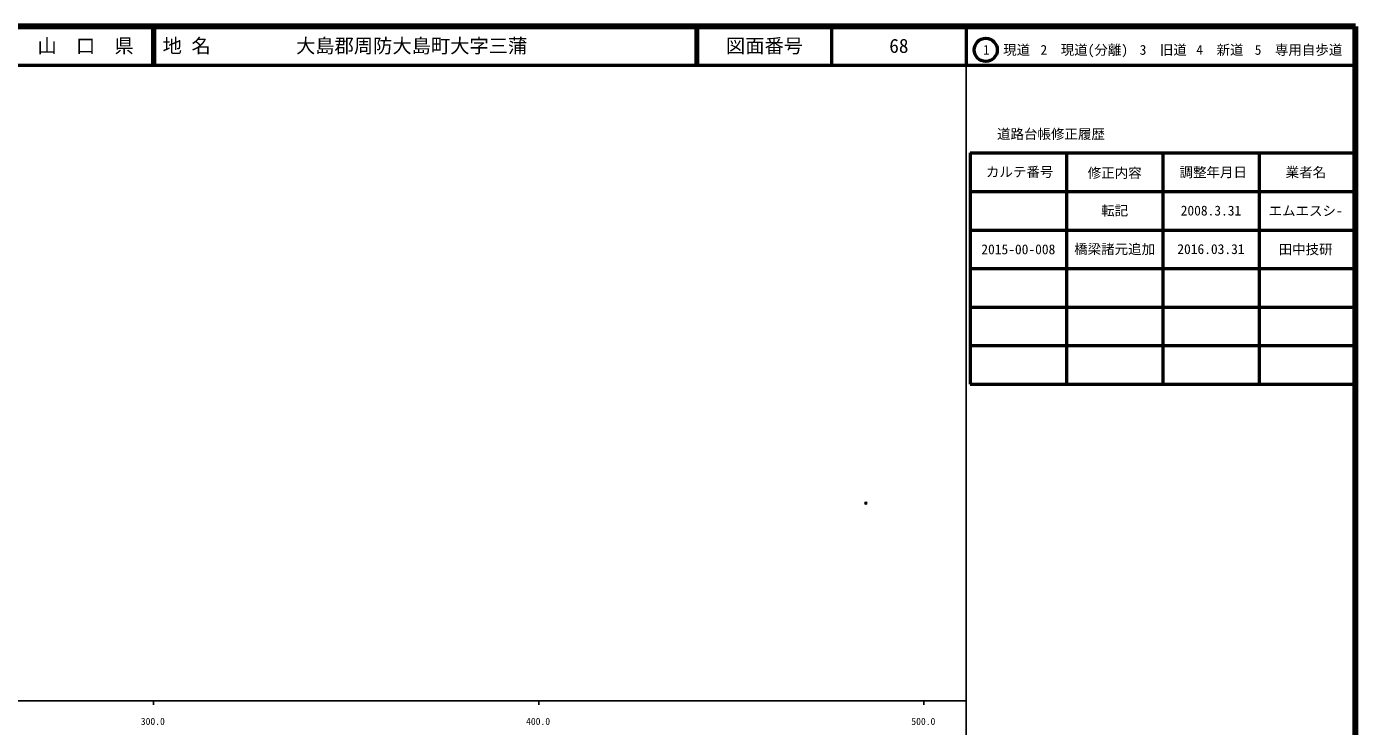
# Model space of a CAD drawing. Units: millimetres on the paper. Extents: x 40 to 680, y 20 to 380.
# Drawn here: x 335.1 to 680, y 198.4 to 380 of the extents above; entities that cross this region are included whole.
import ezdxf
from ezdxf.enums import TextEntityAlignment as Align

# ---------------------------------------------------------------- set-up
doc = ezdxf.new("R2010")
doc.units = ezdxf.units.MM
doc.header["$PDMODE"] = 32
doc.header["$PDSIZE"] = 0.5
doc.layers.add('M-OTRS', color=6, linetype='Continuous')
doc.layers.add('M-TTL-TXT', color=7, linetype='Continuous')
for name, color, linetype, lineweight in [('M-TTL', 2, 'Continuous', 140), ('M-TTL-BAND', 7, 'Continuous', 25), ('M-TTL-FRAM', 2, 'Continuous', 50), ('M-TTL-LINE', 7, 'Continuous', 50)]:
    doc.layers.add(name, color=color, linetype=linetype, lineweight=lineweight)
doc.styles.add('ＭＳ ゴシック', font='')
doc.styles.get('ＭＳ ゴシック').set_extended_font_data('MS Gothic')

msp = doc.modelspace()

# ---------------------------------------------------------------- linework, layer by layer
at = {"layer": 'M-OTRS'}
msp.add_point((552.929, 256.269), dxfattribs=at)
at = {"layer": 'M-TTL'}
for p, q in [((680, 380), (40, 380)), ((680, 20), (680, 380))]:
    msp.add_line(p, q, dxfattribs=at)
at = {"layer": 'M-TTL-BAND'}
for p, q in [((579, 20), (579, 370)), ((40, 205), (579, 205)), ((368, 205), (368, 204)), ((468, 205), (468, 204)), ((568, 205), (568, 204))]:
    msp.add_line(p, q, dxfattribs=at)
at = {"layer": 'M-TTL-FRAM'}
for p, q in [((580, 347.197), (580, 287.197)), ((580, 347.197), (680, 347.197)), ((580, 287.197), (680, 287.197))]:
    msp.add_line(p, q, dxfattribs=at)
at = {"layer": 'M-TTL-LINE'}
for p, q in [((367.75, 380), (367.75, 370)), ((368.25, 380), (368.25, 370)), ((508.747, 380), (508.747, 370)), ((509.247, 380), (509.247, 370)), ((543.997, 380), (543.997, 370)), ((579, 380), (579, 370)), ((40, 370), (680, 370)), ((605, 347.197), (605, 287.197)), ((630, 347.197), (630, 287.197)), ((655, 347.197), (655, 287.197)), ((580, 337.197), (680, 337.197)), ((580, 327.197), (680, 327.197)), ((580, 317.197), (680, 317.197)), ((580, 307.197), (680, 307.197)), ((580, 297.197), (680, 297.197))]:
    msp.add_line(p, q, dxfattribs=at)
msp.add_circle((584.031, 373.958), 3, dxfattribs=at)

# ---------------------------------------------------------------- texts
at = {"layer": 'M-TTL-BAND', "style": 'ＭＳ ゴシック'}
for s, p in [('300.0', (367.844, 198.195)), ('400.0', (467.844, 198.195)), ('500.0', (567.844, 198.195))]:
    msp.add_text(s, height=1.833, dxfattribs=at).set_placement(p, align=Align.BOTTOM_CENTER)
at = {"layer": 'M-TTL-TXT', "style": 'ＭＳ ゴシック'}
for s, height, p in [('山\u3000口\u3000県', 3.666, (350.375, 375)), ('図面番号', 3.666, (526.622, 375)), ('68', 3.666, (561.497, 375)), ('1\u3000現道', 2.566, (589.448, 373.958)), ('2\u3000現道(分離)', 2.566, (609.619, 373.958)), ('3\u3000旧道', 2.566, (630.121, 373.958)), ('4\u3000新道', 2.566, (644.824, 373.958)), ('5\u3000専用自歩道', 2.566, (665.228, 373.958)), ('道路台帳修正履歴', 2.566, (600.968, 352.113)), ('カルテ番号', 2.566, (592.839, 342.277)), ('修正内容', 2.566, (617.509, 342.023)), ('調整年月日', 2.566, (643.089, 342.197)), ('業者名', 2.566, (667.134, 342.197)), ('転記', 2.566, (617.5, 332.245)), ('2008.3.31', 2.566, (642.5, 332.245)), ('エムエスシ-', 2.566, (667.077, 332.189)), ('2015-00-008', 2.566, (592.5, 322.189)), ('橋梁諸元追加', 2.566, (617.5, 322.245)), ('2016.03.31', 2.566, (642.5, 322.245)), ('田中技研', 2.566, (667.077, 322.189))]:
    msp.add_text(s, height=height, dxfattribs=at).set_placement(p, align=Align.MIDDLE_CENTER)
for s, p in [('地 名', (370.38, 375)), ('大島郡周防大島町大字三蒲', (405.024, 375))]:
    msp.add_text(s, height=3.666, dxfattribs=at).set_placement(p, align=Align.MIDDLE_LEFT)

doc.saveas('drawing.dxf')
